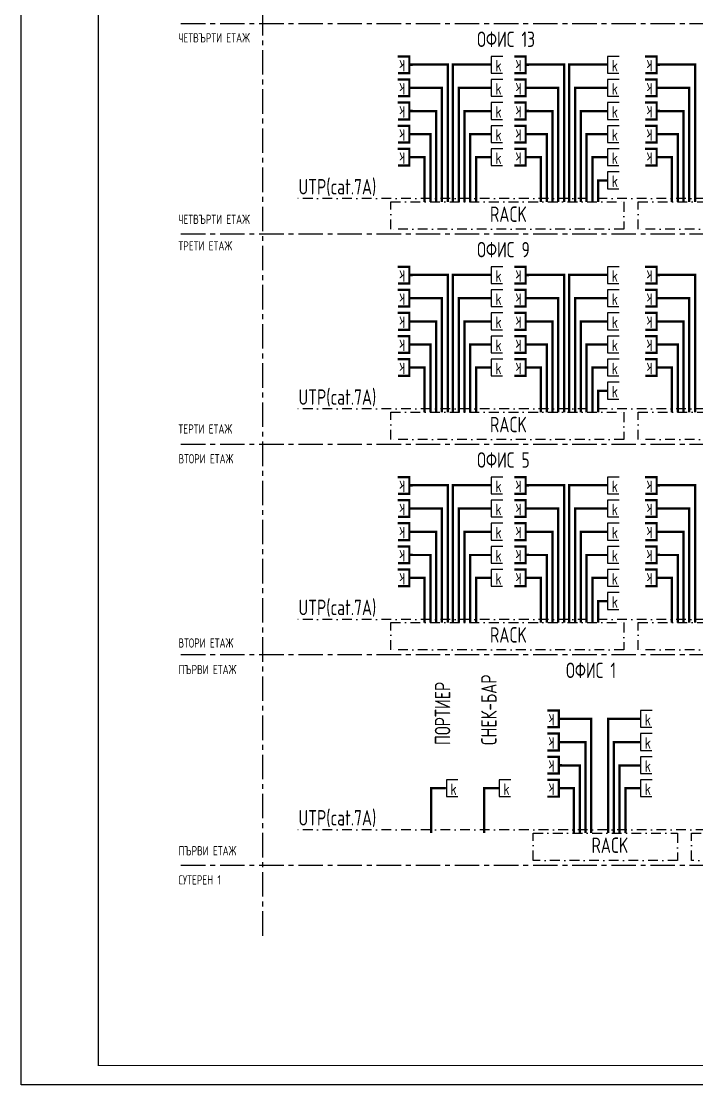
# Model space of a CAD drawing. Extents: x 25325 to 182345, y 3956 to 147305.
# Drawn here: x 42689 to 43566, y 11548 to 12928 of the extents above; entities that cross this region are included whole.
import ezdxf

# ---------------------------------------------------------------- set-up
doc = ezdxf.new("R2010")
doc.units = 0
doc.header["$MEASUREMENT"] = 0
doc.linetypes.add('CENTER', pattern=[50.8, 31.75, -6.35, 6.35, -6.35])
doc.linetypes.add('DASHDOT', pattern=[25.4, 12.7, -6.35, 0, -6.35])
doc.layers.get('0').update_dxf_attribs({"linetype": 'CONTINUOUS'})
for name, color, linetype in [('CAT6A UNDERGROUND PORTS ROUTING', 1, 'CONTINUOUS'), ('ELINT', 30, 'DASHDOT'), ('ELSH', 111, 'CONTINUOUS')]:
    doc.layers.add(name, color=color, linetype=linetype)
doc.styles.get("Standard").update_dxf_attribs({"font": 'simplex.shx', "width": 0.7, "height": 10})
doc.styles.add('Tabla_100', font='simplex.shx', dxfattribs={"width": 0.7, "height": 20})

# ---------------------------------------------------------------- blocks, each defined once
blk = doc.blocks.new('A1_M100')
at = {"ltscale": 30}
blk.add_lwpolyline([(0, 5940), (8410, 5940), (8410, 0), (0, 0)], close=True, dxfattribs=at)
at = {"ltscale": 30, "const_width": 3}
blk.add_lwpolyline([(8360, 5890), (200, 5890), (200, 50), (8360, 50)], close=True, dxfattribs=at)

msp = doc.modelspace()

# ---------------------------------------------------------------- linework, layer by layer
at = {"layer": 'CAT6A UNDERGROUND PORTS ROUTING', "const_width": 3}
for points in [[(43178.16, 12882.67), (43193.1, 12882.67), (43193.1, 12860.9), (43178.41, 12860.9)], [(43329.22, 12882.67), (43344.15, 12882.67), (43344.15, 12860.9), (43329.46, 12860.9)], [(43499.29, 12882.67), (43514.23, 12882.67), (43514.23, 12860.9), (43499.54, 12860.9)], [(43193.1, 12871.78), (43197.51, 12871.78)], [(43344.15, 12871.78), (43348.56, 12871.78)], [(43514.23, 12871.78), (43518.64, 12871.78)], [(43178.16, 12852.67), (43193.1, 12852.67), (43193.1, 12830.9), (43178.41, 12830.9)], [(43329.22, 12852.67), (43344.15, 12852.67), (43344.15, 12830.9), (43329.46, 12830.9)], [(43499.29, 12852.67), (43514.23, 12852.67), (43514.23, 12830.9), (43499.54, 12830.9)], [(43193.1, 12841.78), (43197.51, 12841.78)], [(43344.15, 12841.78), (43348.56, 12841.78)], [(43514.23, 12841.78), (43518.64, 12841.78)], [(43178.16, 12822.67), (43193.1, 12822.67), (43193.1, 12800.9), (43178.41, 12800.9)], [(43329.22, 12822.67), (43344.15, 12822.67), (43344.15, 12800.9), (43329.46, 12800.9)], [(43499.29, 12822.67), (43514.23, 12822.67), (43514.23, 12800.9), (43499.54, 12800.9)], [(43193.1, 12811.78), (43197.51, 12811.78)], [(43344.15, 12811.78), (43348.56, 12811.78)], [(43514.23, 12811.78), (43518.64, 12811.78)], [(43178.16, 12792.67), (43193.1, 12792.67), (43193.1, 12770.9), (43178.41, 12770.9)], [(43193.1, 12781.78), (43197.51, 12781.78)], [(43329.22, 12792.67), (43344.15, 12792.67), (43344.15, 12770.9), (43329.46, 12770.9)], [(43344.15, 12781.78), (43348.56, 12781.78)], [(43499.29, 12792.67), (43514.23, 12792.67), (43514.23, 12770.9), (43499.54, 12770.9)], [(43514.23, 12781.78), (43518.64, 12781.78)], [(43178.16, 12762.67), (43193.1, 12762.67), (43193.1, 12740.9), (43178.41, 12740.9)], [(43193.1, 12751.78), (43197.51, 12751.78)], [(43329.22, 12762.67), (43344.15, 12762.67), (43344.15, 12740.9), (43329.46, 12740.9)], [(43344.15, 12751.78), (43348.56, 12751.78)], [(43499.29, 12762.67), (43514.23, 12762.67), (43514.23, 12740.9), (43499.54, 12740.9)], [(43514.23, 12751.78), (43518.64, 12751.78)], [(43178.16, 12609.67), (43193.1, 12609.67), (43193.1, 12587.9), (43178.41, 12587.9)], [(43329.22, 12609.67), (43344.15, 12609.67), (43344.15, 12587.9), (43329.46, 12587.9)], [(43499.29, 12609.67), (43514.23, 12609.67), (43514.23, 12587.9), (43499.54, 12587.9)], [(43193.1, 12598.78), (43197.51, 12598.78)], [(43344.15, 12598.78), (43348.56, 12598.78)], [(43514.23, 12598.78), (43518.64, 12598.78)], [(43178.16, 12579.67), (43193.1, 12579.67), (43193.1, 12557.9), (43178.41, 12557.9)], [(43329.22, 12579.67), (43344.15, 12579.67), (43344.15, 12557.9), (43329.46, 12557.9)], [(43499.29, 12579.67), (43514.23, 12579.67), (43514.23, 12557.9), (43499.54, 12557.9)], [(43193.1, 12568.78), (43197.51, 12568.78)], [(43344.15, 12568.78), (43348.56, 12568.78)], [(43514.23, 12568.78), (43518.64, 12568.78)], [(43178.16, 12549.67), (43193.1, 12549.67), (43193.1, 12527.9), (43178.41, 12527.9)], [(43329.22, 12549.67), (43344.15, 12549.67), (43344.15, 12527.9), (43329.46, 12527.9)], [(43499.29, 12549.67), (43514.23, 12549.67), (43514.23, 12527.9), (43499.54, 12527.9)], [(43193.1, 12538.78), (43197.51, 12538.78)], [(43344.15, 12538.78), (43348.56, 12538.78)], [(43514.23, 12538.78), (43518.64, 12538.78)], [(43178.16, 12519.67), (43193.1, 12519.67), (43193.1, 12497.9), (43178.41, 12497.9)], [(43329.22, 12519.67), (43344.15, 12519.67), (43344.15, 12497.9), (43329.46, 12497.9)], [(43499.29, 12519.67), (43514.23, 12519.67), (43514.23, 12497.9), (43499.54, 12497.9)], [(43193.1, 12508.78), (43197.51, 12508.78)], [(43344.15, 12508.78), (43348.56, 12508.78)], [(43514.23, 12508.78), (43518.64, 12508.78)], [(43178.16, 12489.67), (43193.1, 12489.67), (43193.1, 12467.9), (43178.41, 12467.9)], [(43329.22, 12489.67), (43344.15, 12489.67), (43344.15, 12467.9), (43329.46, 12467.9)], [(43499.29, 12489.67), (43514.23, 12489.67), (43514.23, 12467.9), (43499.54, 12467.9)], [(43193.1, 12478.78), (43197.51, 12478.78)], [(43344.15, 12478.78), (43348.56, 12478.78)], [(43514.23, 12478.78), (43518.64, 12478.78)], [(43178.16, 12336.67), (43193.1, 12336.67), (43193.1, 12314.9), (43178.41, 12314.9)], [(43193.1, 12325.78), (43197.51, 12325.78)], [(43329.22, 12336.67), (43344.15, 12336.67), (43344.15, 12314.9), (43329.46, 12314.9)], [(43344.15, 12325.78), (43348.56, 12325.78)], [(43499.29, 12336.67), (43514.23, 12336.67), (43514.23, 12314.9), (43499.54, 12314.9)], [(43514.23, 12325.78), (43518.64, 12325.78)], [(43178.16, 12306.67), (43193.1, 12306.67), (43193.1, 12284.9), (43178.41, 12284.9)], [(43329.22, 12306.67), (43344.15, 12306.67), (43344.15, 12284.9), (43329.46, 12284.9)], [(43499.29, 12306.67), (43514.23, 12306.67), (43514.23, 12284.9), (43499.54, 12284.9)], [(43193.1, 12295.78), (43197.51, 12295.78)], [(43344.15, 12295.78), (43348.56, 12295.78)], [(43514.23, 12295.78), (43518.64, 12295.78)], [(43178.16, 12276.67), (43193.1, 12276.67), (43193.1, 12254.9), (43178.41, 12254.9)], [(43329.22, 12276.67), (43344.15, 12276.67), (43344.15, 12254.9), (43329.46, 12254.9)], [(43499.29, 12276.67), (43514.23, 12276.67), (43514.23, 12254.9), (43499.54, 12254.9)], [(43193.1, 12265.78), (43197.51, 12265.78)], [(43344.15, 12265.78), (43348.56, 12265.78)], [(43514.23, 12265.78), (43518.64, 12265.78)], [(43178.16, 12246.67), (43193.1, 12246.67), (43193.1, 12224.9), (43178.41, 12224.9)], [(43329.22, 12246.67), (43344.15, 12246.67), (43344.15, 12224.9), (43329.46, 12224.9)], [(43499.29, 12246.67), (43514.23, 12246.67), (43514.23, 12224.9), (43499.54, 12224.9)], [(43193.1, 12235.78), (43197.51, 12235.78)], [(43344.15, 12235.78), (43348.56, 12235.78)], [(43514.23, 12235.78), (43518.64, 12235.78)], [(43178.16, 12216.67), (43193.1, 12216.67), (43193.1, 12194.9), (43178.41, 12194.9)], [(43329.22, 12216.67), (43344.15, 12216.67), (43344.15, 12194.9), (43329.46, 12194.9)], [(43499.29, 12216.67), (43514.23, 12216.67), (43514.23, 12194.9), (43499.54, 12194.9)], [(43193.1, 12205.78), (43197.51, 12205.78)], [(43344.15, 12205.78), (43348.56, 12205.78)], [(43514.23, 12205.78), (43518.64, 12205.78)], [(43372.07, 12033.67), (43387, 12033.67), (43387, 12011.9), (43372.31, 12011.9)], [(43387, 12022.78), (43391.41, 12022.78)], [(43372.07, 12003.67), (43387, 12003.67), (43387, 11981.9), (43372.31, 11981.9)], [(43387, 11992.78), (43391.41, 11992.78)], [(43372.07, 11973.67), (43387, 11973.67), (43387, 11951.9), (43372.31, 11951.9)], [(43387, 11962.78), (43391.41, 11962.78)], [(43372.07, 11943.67), (43387, 11943.67), (43387, 11921.9), (43372.31, 11921.9)], [(43387, 11932.78), (43391.41, 11932.78)]]:
    msp.add_lwpolyline(points, dxfattribs=at)
at = {"layer": 'CAT6A UNDERGROUND PORTS ROUTING'}
for points in [[(43314.47, 12882.67), (43299.53, 12882.67), (43299.53, 12860.9), (43314.23, 12860.9)], [(43465.52, 12882.67), (43450.58, 12882.67), (43450.58, 12860.9), (43465.28, 12860.9)], [(43299.53, 12871.78), (43295.12, 12871.78)], [(43450.58, 12871.78), (43446.17, 12871.78)], [(43314.47, 12852.67), (43299.53, 12852.67), (43299.53, 12830.9), (43314.23, 12830.9)], [(43465.52, 12852.67), (43450.58, 12852.67), (43450.58, 12830.9), (43465.28, 12830.9)], [(43299.53, 12841.78), (43295.12, 12841.78)], [(43450.58, 12841.78), (43446.17, 12841.78)], [(43314.47, 12822.67), (43299.53, 12822.67), (43299.53, 12800.9), (43314.23, 12800.9)], [(43465.52, 12822.67), (43450.58, 12822.67), (43450.58, 12800.9), (43465.28, 12800.9)], [(43299.53, 12811.78), (43295.12, 12811.78)], [(43450.58, 12811.78), (43446.17, 12811.78)], [(43299.53, 12781.78), (43295.12, 12781.78)], [(43314.47, 12792.67), (43299.53, 12792.67), (43299.53, 12770.9), (43314.23, 12770.9)], [(43450.58, 12781.78), (43446.17, 12781.78)], [(43465.52, 12792.67), (43450.58, 12792.67), (43450.58, 12770.9), (43465.28, 12770.9)], [(43314.47, 12762.67), (43299.53, 12762.67), (43299.53, 12740.9), (43314.23, 12740.9)], [(43465.52, 12762.67), (43450.58, 12762.67), (43450.58, 12740.9), (43465.28, 12740.9)], [(43299.53, 12751.78), (43295.12, 12751.78)], [(43450.58, 12751.78), (43446.17, 12751.78)], [(43465.52, 12732.67), (43450.58, 12732.67), (43450.58, 12710.9), (43465.28, 12710.9)], [(43450.58, 12721.78), (43446.17, 12721.78)], [(43314.47, 12609.67), (43299.53, 12609.67), (43299.53, 12587.9), (43314.23, 12587.9)], [(43465.52, 12609.67), (43450.58, 12609.67), (43450.58, 12587.9), (43465.28, 12587.9)], [(43299.53, 12598.78), (43295.12, 12598.78)], [(43450.58, 12598.78), (43446.17, 12598.78)], [(43314.47, 12579.67), (43299.53, 12579.67), (43299.53, 12557.9), (43314.23, 12557.9)], [(43465.52, 12579.67), (43450.58, 12579.67), (43450.58, 12557.9), (43465.28, 12557.9)], [(43299.53, 12568.78), (43295.12, 12568.78)], [(43450.58, 12568.78), (43446.17, 12568.78)], [(43314.47, 12549.67), (43299.53, 12549.67), (43299.53, 12527.9), (43314.23, 12527.9)], [(43465.52, 12549.67), (43450.58, 12549.67), (43450.58, 12527.9), (43465.28, 12527.9)], [(43299.53, 12538.78), (43295.12, 12538.78)], [(43450.58, 12538.78), (43446.17, 12538.78)], [(43314.47, 12519.67), (43299.53, 12519.67), (43299.53, 12497.9), (43314.23, 12497.9)], [(43465.52, 12519.67), (43450.58, 12519.67), (43450.58, 12497.9), (43465.28, 12497.9)], [(43299.53, 12508.78), (43295.12, 12508.78)], [(43450.58, 12508.78), (43446.17, 12508.78)], [(43299.53, 12478.78), (43295.12, 12478.78)], [(43314.47, 12489.67), (43299.53, 12489.67), (43299.53, 12467.9), (43314.23, 12467.9)], [(43450.58, 12478.78), (43446.17, 12478.78)], [(43465.52, 12489.67), (43450.58, 12489.67), (43450.58, 12467.9), (43465.28, 12467.9)], [(43465.52, 12459.67), (43450.58, 12459.67), (43450.58, 12437.9), (43465.28, 12437.9)], [(43450.58, 12448.78), (43446.17, 12448.78)], [(43299.53, 12325.78), (43295.12, 12325.78)], [(43314.47, 12336.67), (43299.53, 12336.67), (43299.53, 12314.9), (43314.23, 12314.9)], [(43450.58, 12325.78), (43446.17, 12325.78)], [(43465.52, 12336.67), (43450.58, 12336.67), (43450.58, 12314.9), (43465.28, 12314.9)], [(43314.47, 12306.67), (43299.53, 12306.67), (43299.53, 12284.9), (43314.23, 12284.9)], [(43465.52, 12306.67), (43450.58, 12306.67), (43450.58, 12284.9), (43465.28, 12284.9)], [(43299.53, 12295.78), (43295.12, 12295.78)], [(43450.58, 12295.78), (43446.17, 12295.78)], [(43314.47, 12276.67), (43299.53, 12276.67), (43299.53, 12254.9), (43314.23, 12254.9)], [(43465.52, 12276.67), (43450.58, 12276.67), (43450.58, 12254.9), (43465.28, 12254.9)], [(43299.53, 12265.78), (43295.12, 12265.78)], [(43450.58, 12265.78), (43446.17, 12265.78)], [(43314.47, 12246.67), (43299.53, 12246.67), (43299.53, 12224.9), (43314.23, 12224.9)], [(43465.52, 12246.67), (43450.58, 12246.67), (43450.58, 12224.9), (43465.28, 12224.9)], [(43299.53, 12235.78), (43295.12, 12235.78)], [(43450.58, 12235.78), (43446.17, 12235.78)], [(43314.47, 12216.67), (43299.53, 12216.67), (43299.53, 12194.9), (43314.23, 12194.9)], [(43465.52, 12216.67), (43450.58, 12216.67), (43450.58, 12194.9), (43465.28, 12194.9)], [(43299.53, 12205.78), (43295.12, 12205.78)], [(43450.58, 12205.78), (43446.17, 12205.78)], [(43450.58, 12175.78), (43446.17, 12175.78)], [(43465.52, 12186.67), (43450.58, 12186.67), (43450.58, 12164.9), (43465.28, 12164.9)], [(43493.43, 12022.78), (43489.02, 12022.78)], [(43508.37, 12033.67), (43493.43, 12033.67), (43493.43, 12011.9), (43508.13, 12011.9)], [(43508.37, 12003.67), (43493.43, 12003.67), (43493.43, 11981.9), (43508.13, 11981.9)], [(43493.43, 11992.78), (43489.02, 11992.78)], [(43508.37, 11973.67), (43493.43, 11973.67), (43493.43, 11951.9), (43508.13, 11951.9)], [(43493.43, 11962.78), (43489.02, 11962.78)], [(43256.15, 11943.67), (43241.22, 11943.67), (43241.22, 11921.9), (43255.91, 11921.9)], [(43324.83, 11943.67), (43309.89, 11943.67), (43309.89, 11921.9), (43324.59, 11921.9)], [(43508.37, 11943.67), (43493.43, 11943.67), (43493.43, 11921.9), (43508.13, 11921.9)], [(43241.22, 11932.78), (43236.8, 11932.78)], [(43309.89, 11932.78), (43305.48, 11932.78)], [(43493.43, 11932.78), (43489.02, 11932.78)]]:
    msp.add_lwpolyline(points, dxfattribs=at)
at = {"layer": 'ELINT'}
for p, q in [((44266.12, 12698.02), (43043.52, 12698.02)), ((44266.12, 12425.02), (43043.52, 12425.02)), ((44266.12, 12152.02), (43043.52, 12152.02)), ((44266.12, 11879.02), (43043.52, 11879.02))]:
    msp.add_line(p, q, dxfattribs=at)
at = {"layer": 'ELINT', "const_width": 3}
for points in [[(43193.99, 12871.98), (43242.92, 12871.98), (43242.92, 12693.72)], [(43298.64, 12871.98), (43249.71, 12871.98), (43249.71, 12693.72)], [(43345.04, 12871.98), (43393.97, 12871.98), (43393.97, 12693.72)], [(43449.69, 12871.98), (43400.76, 12871.98), (43400.76, 12693.72)], [(43515.12, 12871.98), (43564.05, 12871.98), (43564.05, 12693.72)], [(43193.99, 12841.73), (43235.42, 12841.73), (43235.42, 12693.72)], [(43298.64, 12841.73), (43257.21, 12841.73), (43257.21, 12693.72)], [(43345.04, 12841.73), (43386.47, 12841.73), (43386.47, 12693.72)], [(43449.69, 12841.73), (43408.26, 12841.73), (43408.26, 12693.72)], [(43515.12, 12841.73), (43556.55, 12841.73), (43556.55, 12693.72)], [(43193.99, 12811.73), (43227.92, 12811.73), (43227.92, 12693.72)], [(43298.64, 12811.73), (43264.71, 12811.73), (43264.71, 12693.72)], [(43345.04, 12811.73), (43378.97, 12811.73), (43378.97, 12693.72)], [(43449.69, 12811.73), (43415.76, 12811.73), (43415.76, 12693.72)], [(43515.12, 12811.73), (43549.05, 12811.73), (43549.05, 12693.72)], [(43193.99, 12781.52), (43220.42, 12781.52), (43220.42, 12693.72)], [(43298.64, 12781.52), (43272.21, 12781.52), (43272.21, 12693.72)], [(43345.04, 12781.52), (43371.47, 12781.52), (43371.47, 12693.72)], [(43449.69, 12781.52), (43423.26, 12781.52), (43423.26, 12693.72)], [(43515.12, 12781.52), (43541.55, 12781.52), (43541.55, 12693.72)], [(43193.99, 12751.93), (43212.92, 12751.93), (43212.92, 12693.72)], [(43298.64, 12751.93), (43279.71, 12751.93), (43279.71, 12693.72)], [(43345.04, 12751.93), (43363.97, 12751.93), (43363.97, 12693.72)], [(43449.69, 12751.93), (43430.76, 12751.93), (43430.76, 12693.72)], [(43515.12, 12751.93), (43534.05, 12751.93), (43534.05, 12693.72)], [(43449.69, 12721.73), (43438.26, 12721.73), (43438.26, 12693.72)], [(43193.99, 12598.98), (43242.92, 12598.98), (43242.92, 12420.72)], [(43298.64, 12598.98), (43249.71, 12598.98), (43249.71, 12420.72)], [(43345.04, 12598.98), (43393.97, 12598.98), (43393.97, 12420.72)], [(43449.69, 12598.98), (43400.76, 12598.98), (43400.76, 12420.72)], [(43515.12, 12598.98), (43564.05, 12598.98), (43564.05, 12420.72)], [(43193.99, 12568.73), (43235.42, 12568.73), (43235.42, 12420.72)], [(43298.64, 12568.73), (43257.21, 12568.73), (43257.21, 12420.72)], [(43345.04, 12568.73), (43386.47, 12568.73), (43386.47, 12420.72)], [(43449.69, 12568.73), (43408.26, 12568.73), (43408.26, 12420.72)], [(43515.12, 12568.73), (43556.55, 12568.73), (43556.55, 12420.72)], [(43193.99, 12538.73), (43227.92, 12538.73), (43227.92, 12420.72)], [(43298.64, 12538.73), (43264.71, 12538.73), (43264.71, 12420.72)], [(43345.04, 12538.73), (43378.97, 12538.73), (43378.97, 12420.72)], [(43449.69, 12538.73), (43415.76, 12538.73), (43415.76, 12420.72)], [(43515.12, 12538.73), (43549.05, 12538.73), (43549.05, 12420.72)], [(43193.99, 12508.52), (43220.42, 12508.52), (43220.42, 12420.72)], [(43298.64, 12508.52), (43272.21, 12508.52), (43272.21, 12420.72)], [(43345.04, 12508.52), (43371.47, 12508.52), (43371.47, 12420.72)], [(43449.69, 12508.52), (43423.26, 12508.52), (43423.26, 12420.72)], [(43515.12, 12508.52), (43541.55, 12508.52), (43541.55, 12420.72)], [(43193.99, 12478.93), (43212.92, 12478.93), (43212.92, 12420.72)], [(43298.64, 12478.93), (43279.71, 12478.93), (43279.71, 12420.72)], [(43345.04, 12478.93), (43363.97, 12478.93), (43363.97, 12420.72)], [(43449.69, 12478.93), (43430.76, 12478.93), (43430.76, 12420.72)], [(43515.12, 12478.93), (43534.05, 12478.93), (43534.05, 12420.72)], [(43449.69, 12448.73), (43438.26, 12448.73), (43438.26, 12420.72)], [(43193.99, 12325.98), (43242.92, 12325.98), (43242.92, 12147.72)], [(43298.64, 12325.98), (43249.71, 12325.98), (43249.71, 12147.72)], [(43345.04, 12325.98), (43393.97, 12325.98), (43393.97, 12147.72)], [(43449.69, 12325.98), (43400.76, 12325.98), (43400.76, 12147.72)], [(43515.12, 12325.98), (43564.05, 12325.98), (43564.05, 12147.72)], [(43193.99, 12295.73), (43235.42, 12295.73), (43235.42, 12147.72)], [(43298.64, 12295.73), (43257.21, 12295.73), (43257.21, 12147.72)], [(43345.04, 12295.73), (43386.47, 12295.73), (43386.47, 12147.72)], [(43449.69, 12295.73), (43408.26, 12295.73), (43408.26, 12147.72)], [(43515.12, 12295.73), (43556.55, 12295.73), (43556.55, 12147.72)], [(43193.99, 12265.73), (43227.92, 12265.73), (43227.92, 12147.72)], [(43298.64, 12265.73), (43264.71, 12265.73), (43264.71, 12147.72)], [(43345.04, 12265.73), (43378.97, 12265.73), (43378.97, 12147.72)], [(43449.69, 12265.73), (43415.76, 12265.73), (43415.76, 12147.72)], [(43515.12, 12265.73), (43549.05, 12265.73), (43549.05, 12147.72)], [(43193.99, 12235.52), (43220.42, 12235.52), (43220.42, 12147.72)], [(43298.64, 12235.52), (43272.21, 12235.52), (43272.21, 12147.72)], [(43345.04, 12235.52), (43371.47, 12235.52), (43371.47, 12147.72)], [(43449.69, 12235.52), (43423.26, 12235.52), (43423.26, 12147.72)], [(43515.12, 12235.52), (43541.55, 12235.52), (43541.55, 12147.72)], [(43193.99, 12205.93), (43212.92, 12205.93), (43212.92, 12147.72)], [(43298.64, 12205.93), (43279.71, 12205.93), (43279.71, 12147.72)], [(43345.04, 12205.93), (43363.97, 12205.93), (43363.97, 12147.72)], [(43449.69, 12205.93), (43430.76, 12205.93), (43430.76, 12147.72)], [(43515.12, 12205.93), (43534.05, 12205.93), (43534.05, 12147.72)], [(43449.69, 12175.73), (43438.26, 12175.73), (43438.26, 12147.72)], [(43387.89, 12022.73), (43429.32, 12022.73), (43429.32, 11874.72)], [(43492.54, 12022.73), (43451.11, 12022.73), (43451.11, 11874.72)], [(43387.89, 11992.73), (43421.82, 11992.73), (43421.82, 11874.72)], [(43492.54, 11992.73), (43458.61, 11992.73), (43458.61, 11874.72)], [(43387.89, 11962.52), (43414.32, 11962.52), (43414.32, 11874.72)], [(43492.54, 11962.52), (43466.11, 11962.52), (43466.11, 11874.72)], [(43240.32, 11932.93), (43221.39, 11932.93), (43221.39, 11874.72)], [(43309, 11932.93), (43290.07, 11932.93), (43290.07, 11874.72)], [(43387.89, 11932.93), (43406.82, 11932.93), (43406.82, 11874.72)], [(43492.54, 11932.93), (43473.61, 11932.93), (43473.61, 11874.72)]]:
    msp.add_lwpolyline(points, dxfattribs=at)
at = {"layer": 'ELINT'}
for points in [[(43169.03, 12693.72), (43471.77, 12693.72), (43471.77, 12658.25), (43169.03, 12658.25)], [(43490.16, 12693.72), (43792.9, 12693.72), (43792.9, 12658.25), (43490.16, 12658.25)], [(43169.03, 12420.72), (43471.77, 12420.72), (43471.77, 12385.25), (43169.03, 12385.25)], [(43490.16, 12420.72), (43792.9, 12420.72), (43792.9, 12385.25), (43490.16, 12385.25)], [(43169.03, 12147.72), (43471.77, 12147.72), (43471.77, 12112.25), (43169.03, 12112.25)], [(43490.16, 12147.72), (43792.9, 12147.72), (43792.9, 12112.25), (43490.16, 12112.25)], [(43354.05, 11874.72), (43541.34, 11874.72), (43541.34, 11839.25), (43354.05, 11839.25)], [(43559.32, 11874.72), (43792.06, 11874.72), (43792.06, 11839.25), (43559.32, 11839.25)]]:
    msp.add_lwpolyline(points, close=True, dxfattribs=at)
at = {"layer": 'ELSH', "linetype": 'CENTER'}
for p, q in [((43002.75, 11741.42), (43002.75, 14396.73)), ((42896.6, 12925.18), (45957.36, 12925.18)), ((42896.6, 12652.18), (45957.36, 12652.18)), ((42896.6, 12379.18), (45957.36, 12379.18)), ((42896.6, 12106.18), (45957.36, 12106.18)), ((42896.6, 11833.18), (45957.36, 11833.18))]:
    msp.add_line(p, q, dxfattribs=at)

# ---------------------------------------------------------------- block references
at = {"layer": 'ELSH', "xscale": 0.5, "yscale": 0.5, "zscale": 0.5}
msp.add_blockref('A1_M100', (42689.24, 11548.03), dxfattribs=at)

# ---------------------------------------------------------------- texts
at = {"layer": 'CAT6A UNDERGROUND PORTS ROUTING', "char_height": 15, "attachment_point": 1, "rotation": 180}
for insert in [(43187.66, 12863.06), (43338.72, 12863.06), (43508.79, 12863.06), (43187.66, 12833.06), (43338.72, 12833.06), (43508.79, 12833.06), (43187.66, 12803.06), (43338.72, 12803.06), (43508.79, 12803.06), (43187.66, 12773.06), (43338.72, 12773.06), (43508.79, 12773.06), (43187.66, 12743.06), (43338.72, 12743.06), (43508.79, 12743.06), (43187.66, 12590.06), (43338.72, 12590.06), (43508.79, 12590.06), (43187.66, 12560.06), (43338.72, 12560.06), (43508.79, 12560.06), (43187.66, 12530.06), (43338.72, 12530.06), (43508.79, 12530.06), (43187.66, 12500.06), (43338.72, 12500.06), (43508.79, 12500.06), (43187.66, 12470.06), (43338.72, 12470.06), (43508.79, 12470.06), (43187.66, 12317.06), (43338.72, 12317.06), (43508.79, 12317.06), (43187.66, 12287.06), (43338.72, 12287.06), (43508.79, 12287.06), (43187.66, 12257.06), (43338.72, 12257.06), (43508.79, 12257.06), (43187.66, 12227.06), (43338.72, 12227.06), (43508.79, 12227.06), (43187.66, 12197.06), (43338.72, 12197.06), (43508.79, 12197.06), (43381.57, 12014.06), (43381.57, 11984.06), (43381.57, 11954.06), (43381.57, 11924.06)]:
    msp.add_mtext('k', dxfattribs=dict(at, insert=insert))
at = {"layer": 'CAT6A UNDERGROUND PORTS ROUTING', "char_height": 15, "attachment_point": 7}
for insert in [(43304.97, 12863.06), (43456.02, 12863.06), (43304.97, 12833.06), (43456.02, 12833.06), (43304.97, 12803.06), (43456.02, 12803.06), (43304.97, 12773.06), (43456.02, 12773.06), (43304.97, 12743.06), (43456.02, 12743.06), (43456.02, 12713.06), (43304.97, 12590.06), (43456.02, 12590.06), (43304.97, 12560.06), (43456.02, 12560.06), (43304.97, 12530.06), (43456.02, 12530.06), (43304.97, 12500.06), (43456.02, 12500.06), (43304.97, 12470.06), (43456.02, 12470.06), (43456.02, 12440.06), (43304.97, 12317.06), (43456.02, 12317.06), (43304.97, 12287.06), (43456.02, 12287.06), (43304.97, 12257.06), (43456.02, 12257.06), (43304.97, 12227.06), (43456.02, 12227.06), (43304.97, 12197.06), (43456.02, 12197.06), (43456.02, 12167.06), (43498.87, 12014.06), (43498.87, 11984.06), (43498.87, 11954.06), (43246.65, 11924.06), (43315.33, 11924.06), (43498.87, 11924.06)]:
    msp.add_mtext('k', dxfattribs=dict(at, insert=insert))
at = {"layer": 'ELINT', "char_height": 20, "attachment_point": 1, "style": 'Tabla_100'}
for s, insert in [('{\\Fsimplex|c204;ОФИС 13}', (43281.12, 12914.83)), ('UTP(cat.7A)', (43049.18, 12723.45)), ('RACK', (43297.87, 12687.84)), ('{\\Fsimplex|c204;ОФИС 9}', (43281.12, 12641.83)), ('UTP(cat.7A)', (43049.18, 12450.45)), ('RACK', (43297.87, 12414.84)), ('{\\Fsimplex|c204;ОФИС 5}', (43281.12, 12368.83)), ('UTP(cat.7A)', (43049.18, 12177.45)), ('RACK', (43297.87, 12141.84)), ('{\\Fsimplex|c204;ОФИС 1}', (43396.58, 12095.83)), ('UTP(cat.7A)', (43049.18, 11904.45)), ('RACK', (43429.61, 11868.84))]:
    msp.add_mtext(s, dxfattribs=dict(at, insert=insert))
at = {"layer": 'ELINT', "char_height": 20, "attachment_point": 1, "rotation": 90, "style": 'Tabla_100'}
for s, insert in [('{\\Fsimplex|c204;СНЕК-БАР}', (43286.4, 11988.9)), ('{\\Fsimplex|c204;ПОРТИЕР}', (43226.25, 11988.9))]:
    msp.add_mtext(s, dxfattribs=dict(at, insert=insert))
at = {"layer": 'ELSH', "char_height": 12, "attachment_point": 1}
for s, insert in [('ЧЕТВЪРТИ ЕТАЖ', (42893.31, 12912.71)), ('ЧЕТВЪРТИ ЕТАЖ', (42893.31, 12677.19)), ('ТРЕТИ ЕТАЖ', (42893.31, 12642.76)), ('ТЕРТИ ЕТАЖ', (42893.31, 12405.11)), ('ВТОРИ ЕТАЖ', (42893.31, 12366.41)), ('ВТОРИ ЕТАЖ', (42893.31, 12127.31)), ('ПЪРВИ ЕТАЖ', (42893.31, 12092.88)), ('ПЪРВИ ЕТАЖ', (42893.31, 11857.7)), ('{\\Fsimplex|c204;СУТЕРЕН 1}', (42893.31, 11819.88))]:
    msp.add_mtext(s, dxfattribs=dict(at, insert=insert))

doc.saveas('drawing.dxf')
